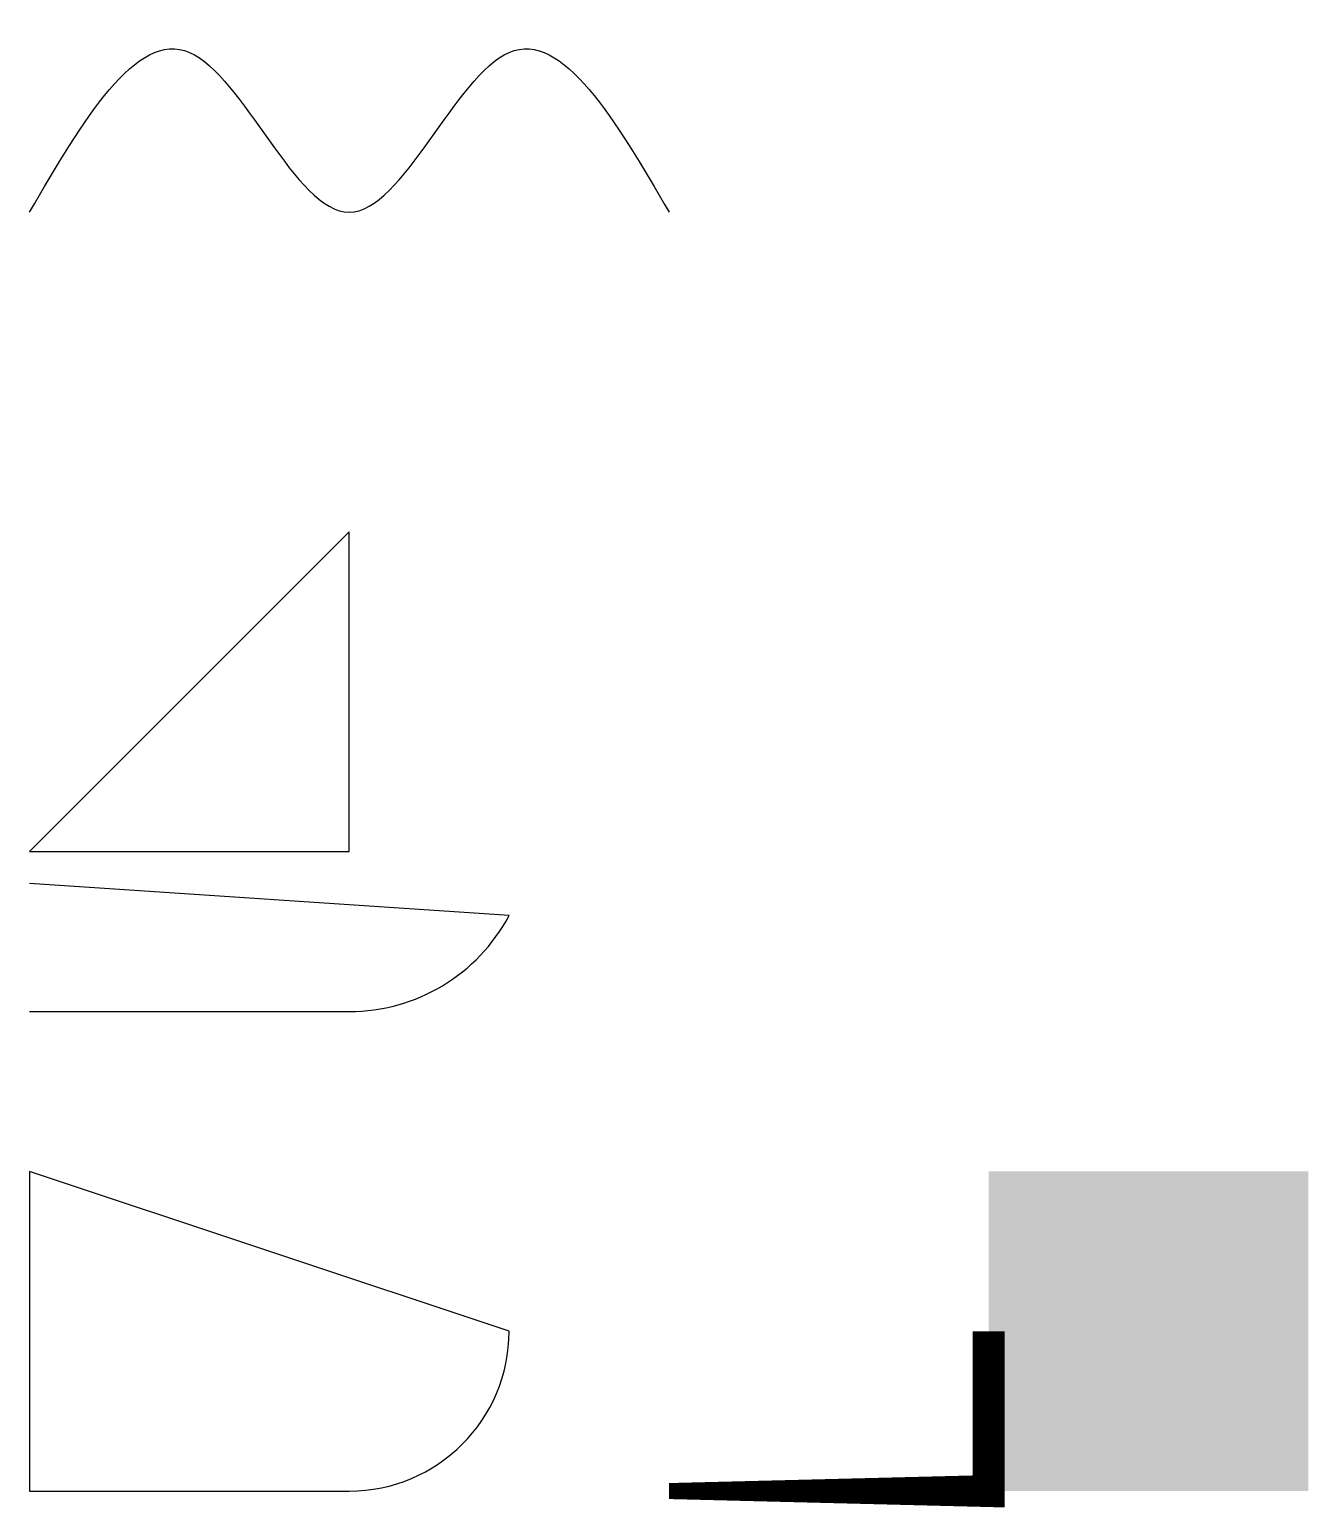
# Model space of a CAD drawing. Header units: millimetres. Extents: x -2 to 384, y -7 to 346.
# Drawn here: x 0 to 40, y 29.49 to 75.71 of the extents above; entities that cross this region are included whole.
import ezdxf

# ---------------------------------------------------------------- set-up
doc = ezdxf.new("R2010")
doc.units = ezdxf.units.MM
doc.header["$MEASUREMENT"] = 0

msp = doc.modelspace()

# ---------------------------------------------------------------- linework, layer by layer
for points, format in [([(0, 45), (10, 45, 0.27698396), (15, 48), (0, 49)], "xyb"), ([(20, 30, 0.5, 1, 0), (30, 30, 1, 1, 0), (30, 35, 1, 1, 0)], "xyseb")]:
    msp.add_lwpolyline(points, format=format)
msp.add_lwpolyline([(0, 30), (10, 30, 0.41421356), (15, 35), (0, 40)], format="xyb", close=True)
msp.add_polyline3d([(0, 50, 0), (10, 50, 5), (10, 60, 5)], close=True)
msp.add_spline([(0, 70), (5, 75), (10, 70), (15, 75), (20, 70)], degree=3)
msp.add_solid([(30, 30), (40, 30), (30, 40), (40, 40)])

doc.saveas('drawing.dxf')
